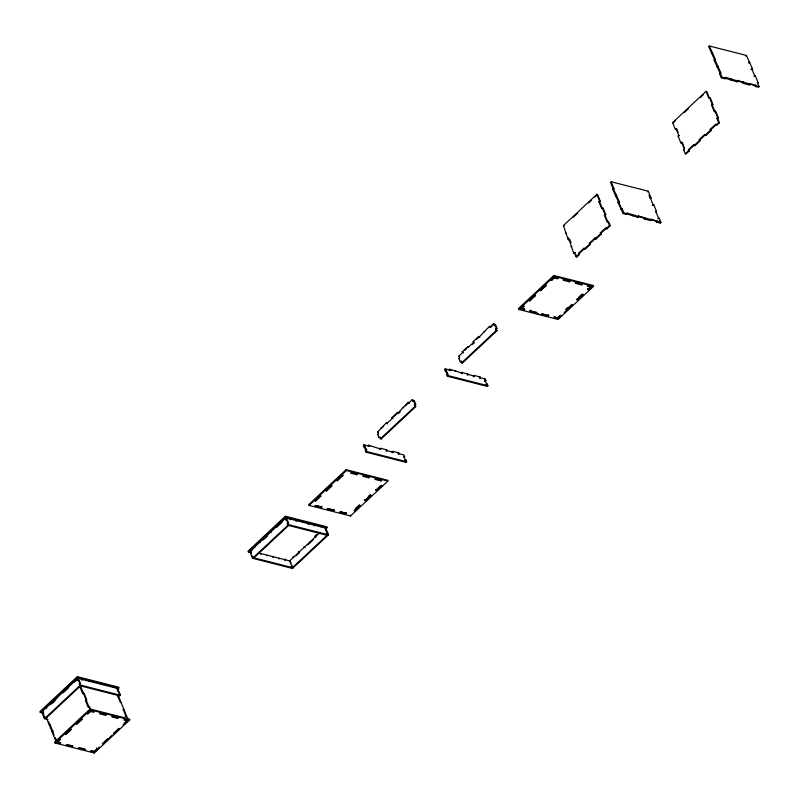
<?xml version="1.0" encoding="UTF-8"?>
<svg xmlns="http://www.w3.org/2000/svg" width="799" height="799" viewBox="0 0 799 799"><rect width="100%" height="100%" fill="white"/><g stroke="black" fill="none" stroke-linecap="round" stroke-linejoin="round"><path stroke-width="1.2" d="M709.312 45.992L708.633 46.632L714.865 60.315L715.554 59.675L709.312 45.992L746.386 55.431L752.618 69.114L751.18 69.563L752.618 69.114M711.37 53.373L712.059 52.744M712.129 53.573L712.808 52.934M714.795 59.486L721.028 73.168L719.589 73.618L720.348 73.808L714.116 60.125L715.554 59.675M716.853 66.866L717.532 66.227M717.612 67.056L718.291 66.427M77.303 676.653L77.653 677.492L119.101 688.049L118.761 687.21L77.303 676.653L39.95 711.569L40.29 712.418L42.657 713.018M50.297 702.8L45.753 707.055L46.851 708.084M57.568 696.009L62.112 691.754M70.292 684.114L73.019 681.557L74.117 682.596M40.29 712.418L77.653 677.492M75.585 681.217L77.803 679.16L77.044 678.96L77.723 680.648L79.161 680.209L80.529 683.574L79.091 684.024L79.78 685.712L119.72 695.879L120.399 695.24L117.663 688.498L77.723 678.331L41.728 711.969L44.474 718.72L47.99 719.619M678.161 132.264L676.793 128.889L675.355 129.338L672.608 122.587L706.016 91.366L706.765 91.555L709.512 98.307M43.446 711.27L42.417 711.33L43.855 713.217M50.487 704.688L55.94 699.594M64.12 691.944L68.664 687.699L67.565 686.661M52.554 703.12L54.352 701.432M571.035 242.606L569.657 239.241L568.219 239.68L563.425 225.558L596.833 194.327L597.582 194.527L600.329 201.268L598.89 201.718L600.329 201.268M675.175 121.098L673.367 122.786L672.608 122.587M684.204 112.659L688.718 108.434M700.453 97.468L703.16 94.931M719.589 73.618L721.297 77.833L721.986 77.193L737.187 81.878L737.867 81.238L737.527 80.389L736.848 81.029L737.187 81.878M573.213 217.308L577.727 213.093M588.553 202.966L591.27 200.429M594.875 197.053L597.582 194.527M611.215 181.782L610.536 182.412L613.272 189.163L613.962 188.524L611.215 181.782L648.289 191.211L651.025 197.962L650.346 198.601L648.978 195.226M745.697 56.07L746.386 55.431M42.417 713.657L43.096 713.018M721.297 77.833L725.083 78.791L725.762 78.152L725.422 77.313L742.9 82.567L743.24 83.416L749.292 84.954L749.971 84.314L749.632 83.476L759.05 86.632L758.371 87.261L755.345 86.492L755.005 85.653L737.527 80.389M81.888 680.199L82.567 679.559L82.217 678.721M44.474 718.72L80.459 685.073L120.399 695.24M675.355 129.338L676.034 128.699L678.77 135.44L679.53 135.64L678.091 136.08L678.77 135.44M712.928 104.409L711.49 104.859L712.928 104.409L710.191 97.668L708.753 98.107L706.016 91.366M80.539 685.902L45.913 718.271L44.464 716.393L43.785 717.033L44.544 717.222L43.176 713.847M47.161 717.462L46.482 718.091L56.07 741.702M90.906 710.031L89.538 706.666L88.1 707.105L85.363 700.363L86.801 699.914L84.065 693.172L82.627 693.612L79.89 686.87L81.328 686.431M613.203 188.334L619.435 202.017L618.756 202.656L612.523 188.973L613.962 188.524M748.443 62.811L749.122 62.172M730.795 79.491L731.475 78.851M749.192 63.001L749.881 62.372M731.135 80.329L731.814 79.7M568.219 239.68L568.908 239.051L573.702 253.173L575.14 252.734L573.702 253.173M605.802 214.761L604.364 215.201L605.802 214.761L603.065 208.01L601.627 208.459L598.89 201.718M615.26 195.715L615.939 195.076M616.019 195.905L616.698 195.266M742.9 82.567L743.579 81.937M743.24 83.416L743.919 82.776M678.091 136.08L680.828 142.831L682.266 142.382L684.553 148.005M718.411 117.902L716.973 118.352L718.411 117.902L715.664 111.161L714.226 111.6L711.49 104.859M51.965 731.584L53.403 731.145M638.671 215.99L639.02 216.829L638.331 217.468L637.992 216.619L638.671 215.99L656.149 221.243L656.488 222.092L660.274 223.051L660.953 222.412L650.776 219.066L651.115 219.915L650.436 220.544L644.384 219.006L644.044 218.167L626.566 212.904L626.915 213.752L626.236 214.382L623.21 213.613L617.997 202.457L619.435 202.017M682.266 142.382L680.828 142.831M753.916 76.305L755.355 75.855L758.091 82.607L757.412 83.246M754.675 76.494L755.355 75.855M325.363 529.337L327.181 527.63L326.841 526.791L285.383 516.234L248.03 551.15L248.369 551.999L250.746 552.598M257.468 543.23L259.285 541.532L260.384 542.571M415.081 404.943L415.76 404.304L414.321 404.753L415.77 406.631L381.133 439.001L380.454 437.313L379.016 437.762L377.647 434.386L378.327 433.747L377.637 432.059L386.436 422.681L387.535 423.72L386.436 422.681M392.988 418.616L391.89 417.577L397.343 412.484L398.441 413.522L400.259 411.825M397.343 412.484L397.682 413.323L408.249 402.287L409.348 403.325M463.33 352.858L462.231 351.82L467.685 346.726L468.444 346.916M472.419 344.359L474.236 342.661L473.138 341.622L478.591 336.529L479.69 337.558L478.591 336.529M478.941 337.368L489.497 326.332L490.596 327.37L492.074 325.992M248.369 551.999L285.732 517.083L327.181 527.63M383.55 426.267L381.732 427.974L380.983 427.775M398.092 412.674L392.639 417.777L391.89 417.577M405.363 405.882L408.998 402.476M464.808 350.312L466.626 348.614M476.623 339.265L479.35 336.719M285.802 517.912L249.807 551.55L252.554 558.301L292.494 568.469L328.489 534.821L325.742 528.079L285.802 517.912L288.539 524.653L328.489 534.821M364.004 444.803L363.325 445.442L366.132 450.696L365.383 450.506L366.821 450.057L364.004 444.803L369.837 446.341M386.776 423.52L392.229 418.426M415.76 404.304L414.391 400.928L413.712 401.567L413.023 399.88L412.274 399.69L408.589 403.135L408.249 402.287M445.263 368.848L444.584 369.488L447.39 374.741L446.631 374.541L448.069 374.102L445.263 368.848L451.095 370.386M496.339 328.988L497.018 328.349L495.58 328.788L497.018 330.676L462.391 363.046L461.702 361.358L460.264 361.797L458.896 358.431L459.585 357.792L458.896 356.104L462.581 352.659M473.487 342.471L468.034 347.565L467.685 346.726M497.018 328.349L495.65 324.973L494.971 325.612L494.281 323.925L493.522 323.735L489.847 327.171L489.497 326.332M252.724 549.732L251.246 551.11L250.496 550.92L251.176 552.598L250.496 553.238L251.256 553.437M263.111 540.024L267.655 535.769M281.288 523.025L276.744 527.28L275.985 527.08M364.014 447.13L364.694 446.491M412.274 399.69L412.953 401.378L414.391 400.928M445.263 371.175L445.952 370.536M493.522 323.735L494.211 325.423L495.65 324.973M364.763 447.32L365.453 446.681M446.022 371.365L446.701 370.726M717.722 118.542L719.44 122.756L716.713 125.303L715.614 124.274L710.161 129.368L711.26 130.407L705.807 135.5L704.708 134.462L699.255 139.565L700.353 140.604L694.9 145.698L693.802 144.659L688.348 149.763L689.447 150.791L686.031 153.977L685.282 153.788L683.564 149.573L684.254 148.934L681.507 142.192M574.381 252.534L576.099 256.749L576.848 256.948L579.575 254.402L578.476 253.363L583.929 248.259L585.028 249.298L590.481 244.204L589.382 243.166L594.836 238.072L595.934 239.101L601.387 234.007L600.289 232.968L605.742 227.875L606.841 228.904L610.256 225.718L608.538 221.503L607.1 221.952L604.364 215.201M620.733 209.208L622.171 208.759L623.889 212.973L638.331 217.468M367.82 445.832L368.509 445.193L380.953 449.118L380.614 448.279L379.924 448.918L380.274 449.757M485.892 380.704L484.454 381.143L485.892 380.704L485.203 379.016L480.359 377.787L480.019 376.938L473.967 375.4L473.288 376.039L473.627 376.878L474.306 376.239L461.862 372.324L461.183 372.953L461.522 373.802L462.212 373.163L449.757 369.238L449.078 369.877L449.418 370.716M621.492 209.398L622.171 208.759M289.967 519.779L290.646 519.14M755.005 85.653L755.684 85.014M379.016 437.762L379.695 437.123L381.133 439.001M460.264 361.797L461.702 361.358M755.345 86.492L756.024 85.863M90.077 709.013L54.632 742.151L54.971 742.99L94.312 753.008L129.758 719.869L129.418 719.03L90.077 709.013L90.417 709.862L129.758 719.869M346.117 469.672L308.764 504.588L309.103 505.437L350.561 515.984L387.914 481.068L387.575 480.229L346.117 469.672L346.456 470.511L387.914 481.068M553.867 275.475L518.421 308.604L518.761 309.453L558.092 319.46L593.547 286.332L593.198 285.483L553.867 275.475L554.206 276.314L593.547 286.332M69.473 729.177L64.929 733.422L65.278 734.261L66.027 734.461L71.481 729.357L70.731 729.167L65.278 734.261M78.562 720.678L83.106 716.423M314.566 500.064L316.384 498.366M325.812 490.716L331.265 485.622L332.024 485.812L326.571 490.906L325.812 490.716L325.473 489.877L330.017 485.622M338.197 477.982L336.379 479.68L337.478 480.718L342.931 475.615L342.581 474.776L337.128 479.869M524.324 308.484L524.663 309.333L523.984 309.972L520.199 309.003L519.859 308.164L523.265 304.978M530.536 298.177L534.171 294.781M542.351 287.131L545.078 284.584L546.176 285.623L540.723 290.716L539.625 289.687L540.723 290.716M689.098 149.952L694.551 144.859M700.004 139.755L705.467 134.661L705.807 135.5M710.92 129.558L716.373 124.464M54.971 742.99L90.417 709.862M252.554 558.301L288.539 524.653M309.103 505.437L346.456 470.511M366.062 452.184L366.741 451.555L406.691 461.722L406.002 462.361L366.062 452.184L365.383 450.506M380.384 438.811L415.011 406.431L415.77 406.631M447.32 376.229L447.999 375.59L487.939 385.767L487.26 386.396L447.32 376.229L446.631 374.541M460.953 361.168L461.632 362.846L496.269 330.476L497.018 330.676M518.761 309.453L554.206 276.314M685.282 153.788L688.688 150.602L689.447 150.791M693.802 144.659L694.141 145.508L699.594 140.404L700.353 140.604M705.048 135.311L710.501 130.207L711.26 130.407M715.614 124.274L715.954 125.113L718.681 122.567L719.44 122.756M319.86 496.009L315.315 500.264L315.665 501.103L321.118 496.009L320.359 495.819L314.906 500.913L315.665 501.103M325.473 489.877L326.222 490.067L331.675 484.973M520.199 309.003L523.605 305.817L524.364 306.017L521.637 308.564L521.298 307.715L523.115 306.017M540.384 289.877L545.837 284.774L546.176 285.623M557.382 278.741L557.043 277.902L554.017 277.133L551.29 279.68L551.63 280.519L554.356 277.972L557.382 278.741L558.062 278.112L557.722 277.263M578.476 253.363L579.235 253.553L584.688 248.459L583.929 248.259M589.382 243.166L590.141 243.355L595.595 238.262L595.934 239.101M600.289 232.968L601.048 233.158L606.501 228.065L606.841 228.904M253.992 557.852L288.619 525.482M539.964 290.526L545.417 285.433M576.099 256.749L578.826 254.202M584.279 249.108L589.732 244.005M595.185 238.911L600.638 233.817M606.091 228.714L609.497 225.528L610.256 225.718M57.848 742.101L60.574 739.554L59.825 739.365L56.409 742.551L60.195 743.509L60.874 742.87L57.099 741.911M91.256 710.88L87.84 714.066L87.091 713.877L90.497 710.691L94.282 711.649L93.593 712.289L90.567 711.519M529.817 300.913L535.27 295.82L534.931 294.971L529.477 300.074L529.817 300.913L529.058 300.724L534.511 295.62L535.27 295.82M623.21 213.613L623.889 212.973M455.13 371.415L455.81 370.776M647.599 191.85L648.289 191.211M260.704 554.326L261.383 553.687M296.02 521.318L296.699 520.678L296.359 519.839M117.663 688.498L116.225 688.938M117.663 690.815L118.352 690.176L117.593 689.986L118.961 693.362L119.72 693.552M315.385 506.226L316.064 505.587L322.117 507.125L321.438 507.764L315.385 506.226L315.036 505.377L321.088 506.916L321.438 507.764M351.37 472.579L350.691 473.218L356.744 474.756L357.423 474.117L357.083 473.278L356.404 473.917L356.744 474.756M266.756 555.864L267.435 555.235M631.939 215.081L632.618 214.442M117.713 696.498L118.392 695.859L127.98 719.47M563.435 280.289L564.114 279.65L570.166 281.188L569.487 281.827L563.435 280.289L563.095 279.44L569.148 280.978L569.487 281.827M632.279 215.93L632.968 215.291M321.088 506.916L321.777 506.286M385.977 450.456L386.656 449.817L387.006 450.656L393.058 452.204L392.369 452.833L392.029 451.994L392.709 451.355L398.761 452.893L399.11 453.742L403.944 454.971L404.634 456.658L403.954 457.298M467.235 374.501L467.914 373.862M272.809 557.412L273.488 556.773M308.114 524.404L308.804 523.764L308.454 522.916M386.317 451.295L387.006 450.656M467.575 375.34L468.254 374.701M530.366 310.032L530.716 310.871L530.027 311.51L536.079 313.048L536.768 312.409L529.687 310.661M652.324 205.153L653.762 204.704L656.498 211.455L655.819 212.085M327.49 509.303L328.169 508.663L334.222 510.211L333.533 510.841L327.49 509.303L327.141 508.464L333.193 510.002L333.533 510.841M369.528 477.203L363.465 475.705L362.796 476.294L368.848 477.832L369.528 477.203L369.188 476.354L368.509 476.993L368.848 477.832M653.083 205.343L653.762 204.704M278.861 558.95L279.54 558.311M314.167 525.942L314.856 525.303L314.506 524.464M644.044 218.167L644.723 217.528M333.193 510.002L333.872 509.363L334.222 510.211M542.821 313.957L542.131 314.586L548.184 316.134L548.873 315.495L541.792 313.747M575.54 283.365L576.219 282.726L582.271 284.274L581.592 284.903L575.54 283.365L575.19 282.526L581.243 284.064L581.592 284.903M644.384 219.006L645.073 218.367M123.186 709.991L123.865 709.352L123.116 709.162L125.852 715.904L126.612 716.104M398.082 453.532L398.761 452.893M479.34 377.577L480.019 376.938M284.913 560.489L285.593 559.849L285.253 559.01M398.421 454.381L399.11 453.742M479.68 378.416L480.359 377.787M548.523 314.646L547.844 315.285L548.184 316.134M581.243 284.064L581.932 283.425M84.404 749.672L85.084 749.033L79.031 747.494L78.352 748.134L85.623 750.041M381.632 480.279L375.57 478.791L374.901 479.38L380.953 480.918L381.632 480.279L381.293 479.44M316.644 534.521L314.826 536.219L315.925 537.248M319.72 532.813L289.677 560.888L292.414 567.64L327.051 535.27M295.93 555.944L299.565 552.548L298.466 551.51M307.745 544.898L313.198 539.804M325.063 528.718L325.742 528.079M484.524 379.655L485.203 379.016M125.173 716.543L125.852 715.904M657.807 218.646L659.245 218.197L660.953 222.412M658.556 218.836L659.245 218.197M656.149 221.243L656.828 220.604M325.752 530.396L326.431 529.767L325.672 529.567L327.041 532.943L327.8 533.133L327.121 533.772M126.542 719.919L126.881 720.758L124.155 723.305L124.914 723.504L128.319 720.318L124.534 719.35L123.855 719.989L127.64 720.958M340.254 511.799L345.298 513.088L345.977 512.449L346.327 513.288L345.637 513.927L339.585 512.389L340.274 511.75L346.327 513.288M554.915 317.033L554.236 317.672L558.022 318.631L561.427 315.445L560.668 315.255L557.942 317.802L553.897 316.823M587.944 289.767L590.671 287.221L590.321 286.372L587.295 285.603L587.645 286.451L588.324 285.812L592.109 286.771L588.693 289.957L587.595 288.928L588.693 289.957M656.488 222.092L657.168 221.453M567.6 307.615L565.782 309.313L566.881 310.352L572.334 305.248L571.994 304.409L566.541 309.503M578.506 297.418L581.233 294.871M291.056 566.591L291.735 565.952M326.362 533.582L327.041 532.943M406.002 460.034L404.564 460.474L406.002 460.034L406.691 461.722M560.239 315.405L557.682 317.792L558.022 318.631M588.354 289.118L590.91 286.731M93.483 751.989L96.889 748.803L97.648 748.993L94.232 752.179L90.457 751.21L91.136 750.581L94.162 751.35M487.939 385.767L487.26 384.079L485.822 384.519M577.028 299.965L582.481 294.861L583.24 295.061L577.787 300.154L576.688 299.116M96.699 749.612L99.426 747.065M109.423 737.717L112.15 735.17M123.056 724.973L124.874 723.275M564.114 312.669L565.932 310.971M355.565 508.344L359.2 504.948L360.299 505.987L354.846 511.08L354.087 510.891L359.54 505.787M368.289 496.449L370.107 494.751L371.205 495.789L365.752 500.883L364.654 499.844L365.752 500.883M365.413 500.044L370.866 494.941L371.205 495.789M375.56 489.657L376.319 489.847L380.863 485.602M364.993 500.693L370.446 495.59M376.659 490.686L382.112 485.592L381.353 485.402L375.9 490.496L376.659 490.686L376.319 489.847M714.116 60.125L714.865 60.315M758.091 82.607L757.342 82.417L759.05 86.632M715.954 125.113L716.713 125.303M694.141 145.508L694.9 145.698M683.564 149.573L684.324 149.763M651.025 197.962L650.266 197.772L653.003 204.514M612.523 188.973L613.272 189.163M656.498 211.455L655.749 211.256L658.486 218.007M617.997 202.457L618.756 202.656M563.425 225.558L564.184 225.747M594.836 238.072L595.595 238.262M565.482 232.938L566.241 233.128M570.965 246.432L571.714 246.621M558.062 278.112L554.286 277.143L550.871 280.329L551.63 280.519M587.645 286.451L590.671 287.221M572.334 305.248L571.575 305.058L566.121 310.162L566.881 310.352M521.298 307.715L523.315 308.234M519.859 308.164L524.663 309.333M535.1 312.858L538.686 313.767M541.063 314.377L544.638 315.285M494.211 325.423L494.971 325.612M484.044 331.425L484.803 331.625M473.138 341.622L474.236 342.661M462.231 351.82L462.991 352.009M458.896 356.104L459.655 356.294M458.896 358.431L459.655 358.621M461.632 362.846L462.391 363.046M487.26 384.079L486.501 383.88L485.133 380.514M412.953 401.378L413.712 401.567M402.796 407.39L403.545 407.58M397.682 413.323L398.441 413.522M377.637 432.059L378.396 432.249M377.647 434.386L378.396 434.576M380.614 448.279L386.656 449.817M404.634 456.658L403.875 456.469L405.243 459.844M368.179 476.104L363.136 474.816L363.475 475.655M351.36 472.628L357.423 474.117M342.931 475.615L342.172 475.425L336.719 480.519L337.478 480.718M305.428 522.146L302.412 521.377L302.751 522.226M285.882 518.741L285.123 518.541L285.812 520.229L287.25 519.789L288.619 523.155L287.181 523.605L287.86 525.293L327.8 535.46M282.197 522.176L281.098 521.148M271.29 532.374L270.192 531.335M309.722 542.161L310.471 542.351M265.837 537.477L264.739 536.439M305.018 547.445L303.92 546.416M254.931 547.665L253.832 546.636M258.357 552.918L290.437 561.088M290.367 562.576L291.116 562.776M252.624 556.803L251.865 556.613L252.544 555.974L253.233 557.662L293.173 567.829L292.494 566.141M118.392 695.859L117.633 695.669L120.369 702.411L121.128 702.611M79.89 686.87L80.639 687.06M62.452 692.603L63.211 692.793M57.758 697.887L56.659 696.858M51.545 702.8L52.305 702.99M55.461 738.526L54.702 738.336L55.381 737.697L56.749 741.063M751.859 68.924L754.596 75.665M748.953 84.115L749.292 84.954M724.743 77.952L725.083 78.791M720.269 72.979L721.986 77.193M709.432 97.478L712.169 104.22M714.915 110.961L717.652 117.713M712.249 105.049L714.985 111.8M716.973 118.352L718.681 122.567M710.161 129.368L710.501 130.207M699.255 139.565L699.594 140.404M688.348 149.763L688.688 150.602M659.415 220.943L660.274 223.051M650.096 219.705L650.436 220.544M625.887 213.543L626.236 214.382M618.676 201.827L621.422 208.569M596.833 194.327L599.57 201.078M602.306 207.82L605.043 214.571M607.789 221.313L609.497 225.528M599.64 201.907L602.386 208.649M605.123 215.4L607.859 222.142M601.048 233.158L601.387 234.007M590.141 243.355L590.481 244.204M579.235 253.553L579.575 254.402M575.999 254.841L576.848 256.948M568.069 237.623L568.978 239.88M583.24 295.061L582.9 294.212L577.447 299.315L577.787 300.154M582.141 294.022L582.481 294.861M554.017 277.133L554.356 277.972M535.739 312.209L536.079 313.048M523.635 309.123L523.984 309.972M494.891 324.784L496.259 328.159M495.58 328.788L496.269 330.476M473.967 375.4L474.306 376.239M461.862 372.324L462.212 373.163M449.757 369.238L450.107 370.077M447.32 373.912L447.999 375.59M413.632 400.738L415.001 404.114M414.321 404.753L415.011 406.431M392.709 451.355L393.058 452.204M368.509 445.193L368.848 446.042M380.614 480.079L380.953 480.918M366.062 449.867L366.741 451.555M375.24 477.892L375.58 478.741M360.299 505.987L359.959 505.138L354.506 510.241L354.846 511.08M350.212 515.145L350.561 515.984M345.298 513.088L345.637 513.927M326.222 490.067L326.571 490.906M320.559 526.002L320.908 526.841M285.383 516.234L285.732 517.083M293.013 556.603L293.363 557.452M112.479 686.421L112.819 687.26M124.195 718.511L124.534 719.35M106.427 684.883L106.766 685.722M100.374 683.335L100.724 684.184M94.322 681.797L94.672 682.636M88.27 680.259L88.619 681.098M77.723 678.331L80.459 685.073M80.569 686.231L90.157 709.842M96.549 747.954L96.889 748.803M93.972 752.159L94.312 753.008M52.644 730.945L49.908 724.204L49.218 724.843L49.977 725.033L48.609 721.657M52.714 731.774L54.082 735.15M81.638 718.97L76.185 724.064L76.934 724.264L82.387 719.16L81.638 718.97M66.926 744.418L66.247 745.048L72.3 746.596L72.979 745.956L66.926 744.418M100.334 713.187L99.645 713.827L105.698 715.365L106.377 714.735L100.334 713.187M112.429 716.274L111.75 716.913L117.803 718.451L118.482 717.812L112.429 716.274M107.795 738.606L102.342 743.699L103.101 743.889L108.554 738.795L107.795 738.606M118.701 728.408L113.248 733.502L114.007 733.702L119.46 728.598L118.701 728.408"/></g></svg>
